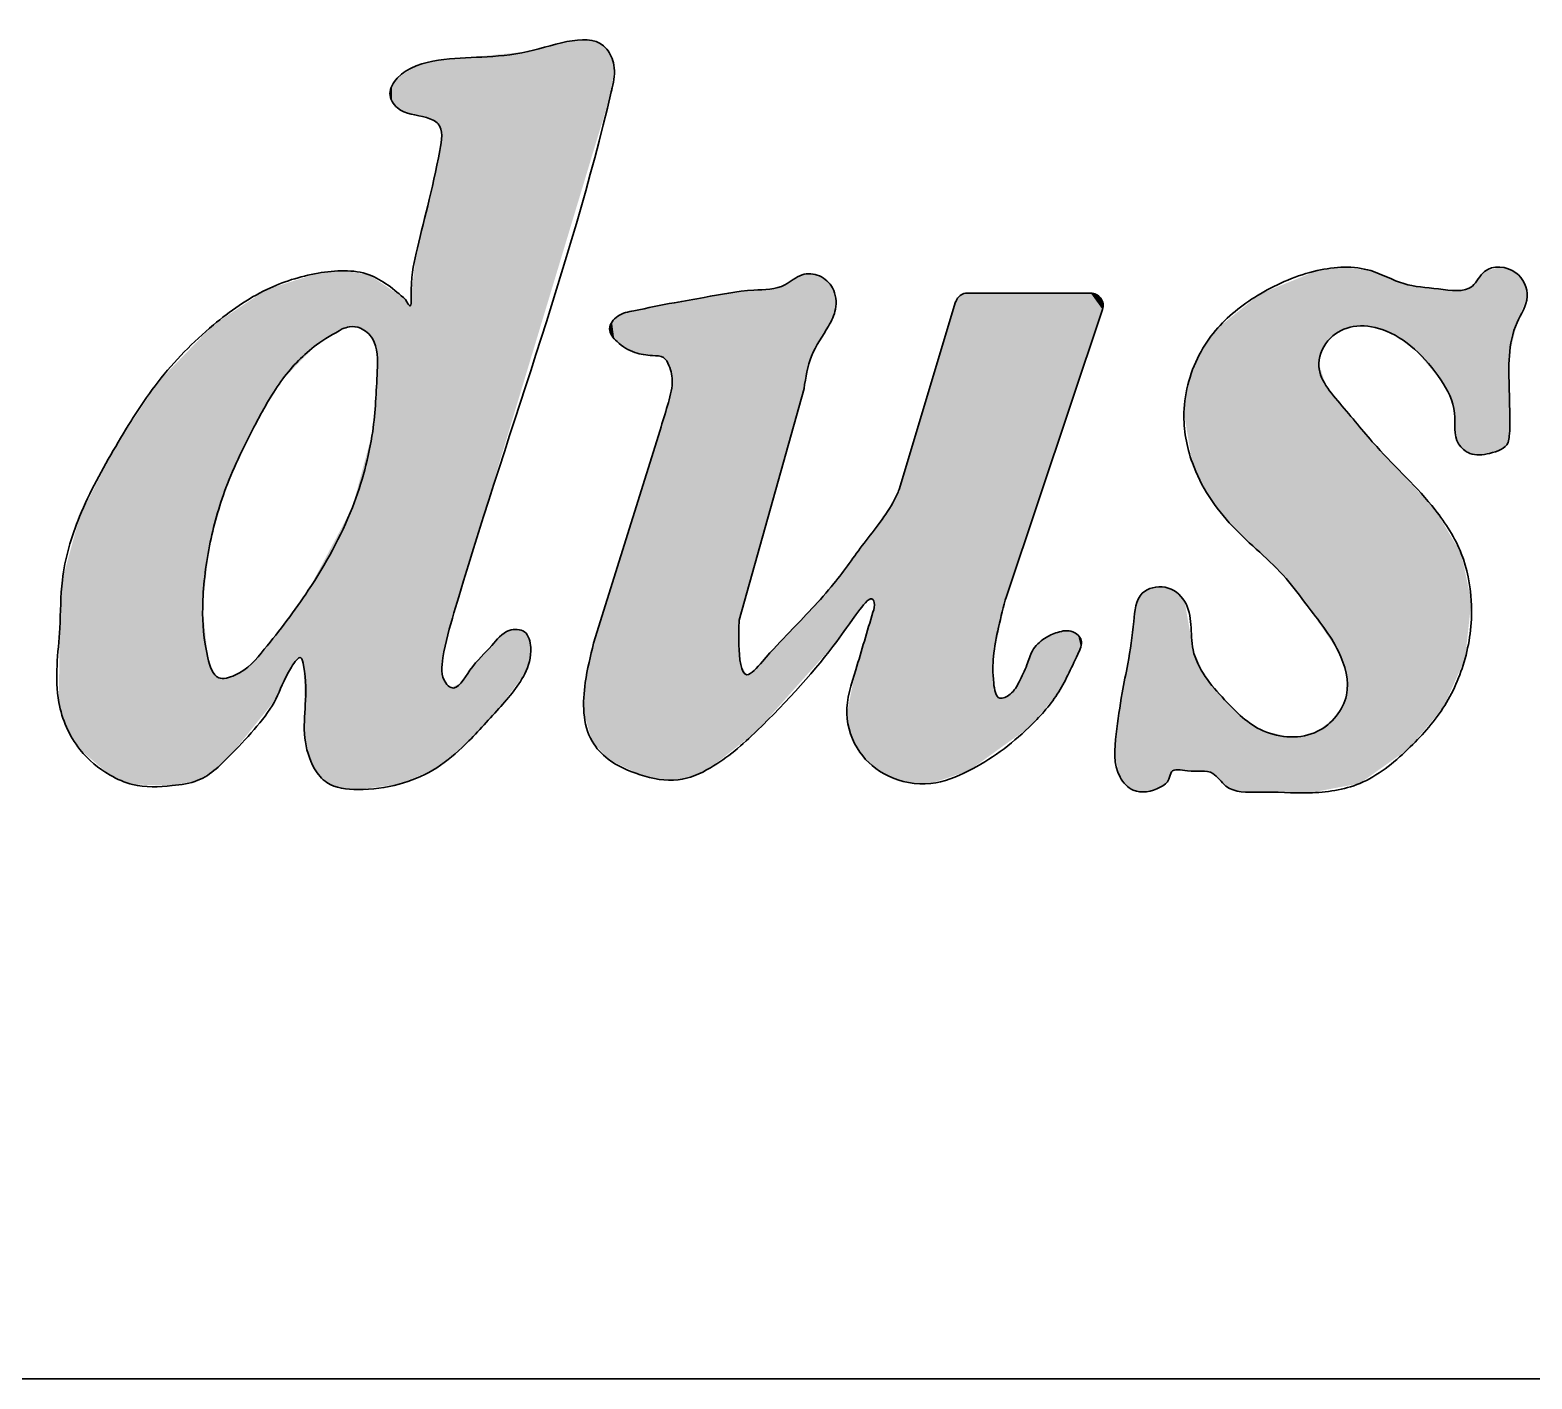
# Model space of a CAD drawing. Extents: x 23 to 417, y 3 to 294.
# Drawn here: x 302.799 to 305.701, y 38.238 to 40.843 of the extents above; entities that cross this region are included whole.
import ezdxf

# ---------------------------------------------------------------- set-up
doc = ezdxf.new("R2010")
doc.units = 0
doc.layers.get('0').update_dxf_attribs({"lineweight": 13})
doc.layers.add('6', color=7, linetype='Continuous', lineweight=13)

# ---------------------------------------------------------------- blocks, each defined once
blk = doc.blocks.new('BLOCK4454')
at = {"color": 6, "lineweight": 5}
for points in [[(305.2857, 40.3779), (305.1759, 40.3332), (305.2661, 39.7313), (305.2258, 39.7831)], [(305.2857, 40.3779), (305.2661, 39.7313), (305.2905, 40.2119), (305.2886, 40.1988)], [(305.3379, 40.3845), (305.2857, 40.3779), (305.3022, 40.237), (305.2905, 40.2119)], [(305.3379, 40.3845), (305.3022, 40.237), (305.3317, 40.2622), (305.3112, 40.2477)], [(305.3379, 40.3845), (305.3317, 40.2622), (305.3553, 40.2698)], [(305.3893, 40.3779), (305.3379, 40.3845), (305.3834, 40.2705), (305.3553, 40.2698)], [(305.3893, 40.3779), (305.3834, 40.2705), (305.4528, 40.3528), (305.411, 40.2643)], [(305.5854, 40.3482), (305.5896, 40.0226), (305.6089, 40.3763)], [(305.5896, 40.0226), (305.6087, 40.023), (305.6089, 40.3763), (305.6188, 40.025)], [(305.6089, 40.3763), (305.6188, 40.025), (305.6384, 40.3846), (305.6404, 40.0322)], [(305.6384, 40.3846), (305.6404, 40.0322), (305.6547, 40.3815), (305.6543, 40.0459)], [(305.6547, 40.3815), (305.6543, 40.0459), (305.6567, 40.0594)], [(305.6567, 40.0594), (305.6568, 40.1471), (305.6547, 40.3815), (305.6569, 40.2137)], [(305.6547, 40.3815), (305.6569, 40.2137), (305.6693, 40.3739), (305.6717, 40.2775)], [(305.6693, 40.3739), (305.6717, 40.2775), (305.6863, 40.353), (305.6913, 40.3277)], [(305.2258, 39.7831), (305.1759, 40.3332), (305.1219, 39.8843), (305.0935, 40.2673)], [(305.411, 40.2643), (305.4442, 40.2484), (305.4528, 40.3528), (305.4735, 40.2263)], [(305.4528, 40.3528), (305.4735, 40.2263), (305.5199, 40.3426), (305.5242, 40.1672)], [(305.5199, 40.3426), (305.5242, 40.1672), (305.5289, 40.3415), (305.5416, 40.1364)], [(305.5289, 40.3415), (305.5416, 40.1364), (305.5641, 40.3398), (305.5511, 40.1026)], [(305.5641, 40.3398), (305.5511, 40.1026), (305.5519, 40.0719)], [(305.5519, 40.0719), (305.5587, 40.0436), (305.5641, 40.3398), (305.5681, 40.0326)], [(305.5641, 40.3398), (305.5681, 40.0326), (305.5791, 40.344), (305.5806, 40.025)], [(305.5791, 40.344), (305.5806, 40.025), (305.5854, 40.3482), (305.5896, 40.0226)], [(305.6863, 40.353), (305.6913, 40.3277), (305.6904, 40.3405)], [(305.1219, 39.8843), (305.0935, 40.2673), (305.0768, 39.9416), (305.0614, 40.2218)], [(305.0768, 39.9416), (305.0614, 40.2218), (305.0444, 40.0067), (305.0377, 40.1647)], [(305.2886, 40.1988), (305.2661, 39.7313), (305.3269, 39.6422)], [(305.3269, 39.6422), (305.3026, 40.1561), (305.2886, 40.1988)], [(305.0444, 40.0067), (305.0377, 40.1647), (305.0282, 40.1037)], [(305.3415, 39.6006), (305.3333, 40.1171), (305.3269, 39.6422), (305.3026, 40.1561)], [(305.658, 40.0697), (305.6568, 40.1471), (305.6567, 40.0594)], [(305.3421, 39.5578), (305.4006, 40.038), (305.3415, 39.6006), (305.3333, 40.1171)], [(305.3421, 39.5578), (305.3677, 39.3876), (305.4006, 40.038), (305.4607, 39.4536)], [(305.4006, 40.038), (305.4607, 39.4536), (305.5135, 39.9159), (305.5286, 39.5327)], [(305.5135, 39.9159), (305.5286, 39.5327), (305.5639, 39.8315), (305.5714, 39.6288)], [(305.5639, 39.8315), (305.5714, 39.6288), (305.5833, 39.7396)], [(304.9477, 39.7547), (304.9399, 39.7437), (304.956, 39.3717), (304.9427, 39.3714)], [(304.9477, 39.7547), (304.956, 39.3717), (304.9679, 39.7657)], [(304.9823, 39.3802), (304.9799, 39.7674), (304.956, 39.3717), (304.9679, 39.7657)], [(304.9823, 39.3802), (304.9923, 39.3866), (304.9799, 39.7674), (304.992, 39.7665)], [(305.0136, 39.7567), (304.992, 39.7665), (304.9991, 39.3957), (304.9923, 39.3866)], [(305.0136, 39.7567), (304.9991, 39.3957), (305.0063, 39.4122), (305.0041, 39.41)], [(305.0063, 39.4122), (305.0093, 39.4134), (305.0136, 39.7567), (305.0168, 39.414)], [(305.0136, 39.7567), (305.0168, 39.414), (305.0294, 39.7396), (305.0348, 39.4117)], [(304.9399, 39.7437), (304.9327, 39.7156), (304.9427, 39.3714), (304.9312, 39.7005)], [(305.0294, 39.7396), (305.0348, 39.4117), (305.046, 39.6457), (305.0621, 39.4113)], [(304.9427, 39.3714), (304.9312, 39.7005), (304.9303, 39.3745), (304.9196, 39.6188)], [(305.046, 39.6457), (305.0621, 39.4113), (305.0692, 39.5942), (305.0842, 39.4067)], [(304.9303, 39.3745), (304.9196, 39.6188), (304.9157, 39.3849), (304.9089, 39.5623)], [(305.0692, 39.5942), (305.0842, 39.4067), (305.1068, 39.5492), (305.1094, 39.3823)], [(304.9157, 39.3849), (304.9089, 39.5623), (304.9048, 39.3998), (304.8974, 39.483)], [(305.3677, 39.3876), (305.3421, 39.5578), (305.3222, 39.5172), (305.3346, 39.5366)], [(305.1068, 39.5492), (305.1094, 39.3823), (305.1415, 39.5151)], [(305.1094, 39.3823), (305.1233, 39.3749), (305.1415, 39.5151), (305.1558, 39.3708)], [(305.1415, 39.5151), (305.1558, 39.3708), (305.1813, 39.4892), (305.1729, 39.371)], [(305.3677, 39.3876), (305.3222, 39.5172), (305.2703, 39.3693), (305.2865, 39.4882)], [(304.9048, 39.3998), (304.8974, 39.483), (304.8948, 39.4401)], [(305.2703, 39.3693), (305.2338, 39.4773), (305.1729, 39.371), (305.1813, 39.4892)], [(305.2703, 39.3693), (305.2865, 39.4882), (305.2338, 39.4773), (305.2609, 39.4796)]]:
    blk.add_solid(points, dxfattribs=at)
blk = doc.blocks.new('BLOCK4455')
at = {"color": 6, "lineweight": 5}
for points in [[(303.5878, 40.7841), (303.5906, 40.6564), (303.7607, 40.801), (303.5939, 40.645)], [(303.618, 39.7172), (303.7607, 40.801), (303.5966, 39.6302), (303.5939, 40.645)], [(303.922, 40.7235), (303.8465, 40.8219), (303.618, 39.7172), (303.7607, 40.801)], [(303.922, 40.7235), (303.9001, 40.8167), (303.8465, 40.8219), (303.8843, 40.8224)], [(303.922, 40.7235), (303.9218, 40.7915), (303.9001, 40.8167), (303.9131, 40.8058)], [(303.5084, 40.7495), (303.5089, 40.6921), (303.5452, 40.7735)], [(303.5089, 40.6921), (303.5211, 40.6846), (303.5452, 40.7735), (303.5497, 40.6771)], [(303.5452, 40.7735), (303.5497, 40.6771), (303.5878, 40.7841), (303.5648, 40.6735)], [(303.5878, 40.7841), (303.5648, 40.6735), (303.5775, 40.6686)], [(303.5775, 40.6686), (303.5874, 40.6612), (303.5878, 40.7841), (303.5906, 40.6564)], [(303.922, 40.7235), (303.9236, 40.7308), (303.9218, 40.7915), (303.9269, 40.7748)], [(303.4983, 40.7357), (303.4985, 40.7048), (303.5084, 40.7495), (303.5089, 40.6921)], [(303.4942, 40.7201), (303.4954, 40.7123), (303.4983, 40.7357), (303.4985, 40.7048)], [(303.5966, 39.6302), (303.5939, 40.645), (303.5945, 39.605), (303.592, 40.6174)], [(303.5769, 39.4133), (303.5907, 40.6102), (303.5351, 40.3264), (303.5447, 40.4114)], [(303.5769, 39.4133), (303.5966, 39.5929), (303.5907, 40.6102), (303.5945, 39.605)], [(303.5945, 39.605), (303.592, 40.6174), (303.5907, 40.6102)], [(303.2561, 40.3415), (303.2355, 40.0833), (303.3553, 40.3729), (303.2873, 40.1687)], [(303.2873, 40.1687), (303.3525, 40.2346), (303.3553, 40.3729), (303.4022, 40.2653)], [(303.3553, 40.3729), (303.4022, 40.2653), (303.406, 40.3777), (303.4157, 40.2694)], [(303.4543, 40.3698), (303.406, 40.3777), (303.4265, 40.2695), (303.4157, 40.2694)], [(303.4543, 40.3698), (303.4265, 40.2695), (303.4503, 40.2584), (303.437, 40.2667)], [(303.4543, 40.3698), (303.4503, 40.2584), (303.5245, 40.3223), (303.4603, 40.2467)], [(303.2561, 40.3415), (303.1532, 40.2732), (303.2355, 40.0833), (303.1774, 39.9583)], [(303.4696, 40.1838), (303.5245, 40.3223), (303.4694, 40.2168), (303.4603, 40.2467)], [(303.4609, 40.0675), (303.5119, 39.3861), (303.4696, 40.1838), (303.5245, 40.3223)], [(303.5769, 39.4133), (303.5245, 40.3223), (303.5119, 39.3861)], [(303.5769, 39.4133), (303.5297, 40.3134), (303.5245, 40.3223), (303.5245, 40.3221)], [(303.5769, 39.4133), (303.5327, 40.3099), (303.5297, 40.3134), (303.5318, 40.3106)], [(303.5769, 39.4133), (303.5334, 40.3098), (303.5327, 40.3099), (303.5331, 40.3098)], [(303.5769, 39.4133), (303.5351, 40.3264), (303.5334, 40.3098), (303.535, 40.3153)], [(303.1532, 40.2732), (303.0464, 40.1631), (303.1324, 39.7276), (303.0737, 39.3833)], [(303.1532, 40.2732), (303.1324, 39.7276), (303.1774, 39.9583), (303.1455, 39.8463)], [(302.9644, 40.0385), (302.997, 39.3855), (303.0464, 40.1631), (303.0737, 39.3833)], [(303.4216, 39.9206), (303.4321, 39.3757), (303.4609, 40.0675), (303.5119, 39.3861)], [(302.8947, 39.9031), (302.8954, 39.453), (302.9644, 40.0385)], [(302.8954, 39.453), (302.9535, 39.4036), (302.9644, 40.0385), (302.997, 39.3855)], [(302.8947, 39.9031), (302.8613, 39.7802), (302.8954, 39.453), (302.8694, 39.4961)], [(303.4216, 39.9206), (303.3365, 39.7606), (303.3592, 39.4012), (303.3486, 39.4161)], [(303.4216, 39.9206), (303.3592, 39.4012), (303.3857, 39.3825), (303.3724, 39.3893)], [(303.3857, 39.3825), (303.4162, 39.3763), (303.4216, 39.9206), (303.4321, 39.3757)], [(302.8563, 39.6875), (302.8545, 39.5441), (302.8613, 39.7802), (302.8694, 39.4961)], [(303.3365, 39.7606), (303.2515, 39.6466), (303.304, 39.6121), (303.2738, 39.5506)], [(303.3365, 39.7606), (303.304, 39.6121), (303.3221, 39.6302), (303.3136, 39.6258)], [(303.3365, 39.7606), (303.3221, 39.6302), (303.3247, 39.6265), (303.323, 39.6294)], [(303.3365, 39.7606), (303.3247, 39.6265), (303.3275, 39.6151), (303.327, 39.6176)], [(303.3365, 39.7606), (303.3275, 39.6151), (303.3361, 39.4451), (303.3299, 39.4752)], [(303.3365, 39.7606), (303.3361, 39.4451), (303.3486, 39.4161)], [(303.1584, 39.4158), (303.1324, 39.7276), (303.1234, 39.3937), (303.0737, 39.3833)], [(303.1499, 39.6065), (303.1425, 39.6304), (303.1584, 39.4158), (303.1324, 39.7276)], [(303.7007, 39.5278), (303.7147, 39.6779), (303.6912, 39.654), (303.6984, 39.6624)], [(303.7545, 39.5992), (303.7147, 39.6779), (303.7007, 39.5278)], [(303.7545, 39.5992), (303.7402, 39.6849), (303.7147, 39.6779), (303.7247, 39.683)], [(303.7545, 39.5992), (303.7542, 39.6801), (303.7402, 39.6849), (303.7477, 39.6834)], [(303.7632, 39.667), (303.7542, 39.6801), (303.7638, 39.6234), (303.7545, 39.5992)], [(303.7632, 39.667), (303.7638, 39.6234), (303.7664, 39.6499)], [(303.2515, 39.6466), (303.2265, 39.6186), (303.2738, 39.5506), (303.1945, 39.5966)], [(303.7007, 39.5278), (303.6912, 39.654), (303.6335, 39.4569), (303.6487, 39.6062)], [(303.1635, 39.5916), (303.1499, 39.6065), (303.1897, 39.4463), (303.1584, 39.4158)], [(303.1635, 39.5916), (303.1897, 39.4463), (303.1704, 39.5903)], [(303.1897, 39.4463), (303.1864, 39.5933), (303.1704, 39.5903)], [(303.2738, 39.5506), (303.1945, 39.5966), (303.1897, 39.4463), (303.1864, 39.5933)], [(303.6335, 39.4569), (303.6021, 39.5818), (303.5769, 39.4133), (303.5966, 39.5929)], [(303.6335, 39.4569), (303.6123, 39.5727), (303.6021, 39.5818), (303.6069, 39.5763)], [(303.6335, 39.4569), (303.6487, 39.6062), (303.6123, 39.5727), (303.6312, 39.5813)]]:
    blk.add_solid(points, dxfattribs=at)
blk = doc.blocks.new('BLOCK4459')
at = {"color": 6, "lineweight": 5}
for points in [[(304.2942, 40.1502), (304.2904, 40.3699), (304.2284, 40.3424), (304.2574, 40.3505)], [(304.2904, 40.3699), (304.2942, 40.1502), (304.3072, 40.3717), (304.3088, 40.2128)], [(304.3072, 40.3717), (304.3088, 40.2128), (304.3239, 40.3676), (304.3415, 40.2709)], [(304.3239, 40.3676), (304.3415, 40.2709), (304.3386, 40.3581)], [(304.1134, 39.4177), (304.1971, 40.3403), (304.0831, 39.4028), (304.1012, 40.3262)], [(304.1134, 39.4177), (304.1682, 39.6547), (304.1971, 40.3403), (304.169, 39.7032)], [(304.2942, 40.1502), (304.2284, 40.3424), (304.169, 39.7032), (304.1971, 40.3403)], [(304.3492, 40.3445), (304.3386, 40.3581), (304.355, 40.3034), (304.3415, 40.2709)], [(304.3492, 40.3445), (304.355, 40.3034), (304.3556, 40.3244)], [(304.612, 39.4117), (304.6046, 40.334), (304.6009, 40.3328), (304.6028, 40.3335)], [(304.612, 39.4117), (304.6084, 40.3346), (304.6046, 40.334), (304.6065, 40.3344)], [(304.612, 39.4117), (304.6851, 39.7489), (304.6084, 40.3346), (304.6104, 40.3347)], [(304.6104, 40.3347), (304.6851, 39.7489), (304.8479, 40.3347)], [(304.8709, 40.3028), (304.8479, 40.3347), (304.6851, 39.7489)], [(304.8709, 40.3028), (304.8536, 40.334), (304.8479, 40.3347), (304.8508, 40.3346)], [(304.8709, 40.3028), (304.8589, 40.3321), (304.8536, 40.334), (304.8563, 40.3332)], [(304.0437, 40.316), (303.9656, 40.3004), (304.0017, 40.2139), (303.9675, 40.2198)], [(304.0437, 40.316), (304.0017, 40.2139), (304.0227, 40.21), (304.0129, 40.2132)], [(304.0437, 40.316), (304.0227, 40.21), (304.0313, 40.1993), (304.0261, 40.2071)], [(304.0437, 40.316), (304.0313, 40.1993), (304.0381, 40.1784), (304.0333, 40.1948)], [(304.0437, 40.316), (304.0381, 40.1784), (304.0509, 39.3943), (304.0395, 40.162)], [(304.0437, 40.316), (304.0509, 39.3943), (304.1012, 40.3262)], [(304.1012, 40.3262), (304.0509, 39.3943), (304.0831, 39.4028)], [(304.4962, 39.3891), (304.539, 39.3875), (304.4782, 39.9554), (304.5872, 40.3175)], [(304.612, 39.4117), (304.5878, 40.3193), (304.539, 39.3875), (304.5872, 40.3175)], [(304.612, 39.4117), (304.5895, 40.3228), (304.5878, 40.3193), (304.5886, 40.3211)], [(304.612, 39.4117), (304.5917, 40.3259), (304.5895, 40.3228), (304.5905, 40.3244)], [(304.612, 39.4117), (304.5944, 40.3287), (304.5917, 40.3259), (304.593, 40.3274)], [(304.612, 39.4117), (304.5975, 40.331), (304.5944, 40.3287), (304.5959, 40.3299)], [(304.612, 39.4117), (304.6009, 40.3328), (304.5975, 40.331), (304.5992, 40.332)], [(304.8709, 40.3028), (304.8637, 40.3289), (304.8589, 40.3321), (304.8614, 40.3306)], [(304.8709, 40.3028), (304.8676, 40.3246), (304.8637, 40.3289), (304.8658, 40.3269)], [(304.8709, 40.3028), (304.8704, 40.3196), (304.8676, 40.3246), (304.8691, 40.3222)], [(304.8704, 40.3196), (304.8709, 40.3028), (304.8713, 40.3169), (304.8716, 40.3055)], [(304.8713, 40.3169), (304.8716, 40.3055), (304.8719, 40.3141), (304.8721, 40.3084)], [(304.8719, 40.3141), (304.8721, 40.3084), (304.8721, 40.3112)], [(303.9185, 40.2659), (303.9196, 40.2591), (303.9233, 40.2791), (303.9275, 40.2465)], [(303.9233, 40.2791), (303.9275, 40.2465), (303.9343, 40.2898), (303.933, 40.2409)], [(303.9495, 40.2282), (303.9495, 40.2969), (303.933, 40.2409), (303.9343, 40.2898)], [(303.9495, 40.2282), (303.9675, 40.2198), (303.9495, 40.2969), (303.9656, 40.3004)], [(304.0162, 40.0701), (304.0509, 39.3943), (304.0305, 40.1176), (304.0395, 40.162)], [(303.9778, 39.4045), (304.0162, 40.0701), (303.9158, 39.4344), (303.8877, 39.6583)], [(303.9778, 39.4045), (304.0143, 39.3955), (304.0162, 40.0701), (304.0509, 39.3943)], [(304.4685, 39.9349), (304.4102, 39.8517), (304.4276, 39.7422), (304.4164, 39.74)], [(304.4685, 39.9349), (304.4276, 39.7422), (304.4302, 39.7323), (304.4297, 39.7371)], [(304.4685, 39.9349), (304.4302, 39.7323), (304.4553, 39.4028)], [(304.4962, 39.3891), (304.4782, 39.9554), (304.4553, 39.4028), (304.4685, 39.9349)], [(304.4102, 39.8517), (304.352, 39.7735), (304.4023, 39.7233), (304.3574, 39.6618)], [(304.4102, 39.8517), (304.4023, 39.7233), (304.4164, 39.74)], [(304.3574, 39.6618), (304.352, 39.7735), (304.2139, 39.623), (304.2667, 39.6805)], [(304.4274, 39.7184), (304.4553, 39.4028), (304.4288, 39.723), (304.4302, 39.7323)], [(304.612, 39.4117), (304.6606, 39.5815), (304.6851, 39.7489), (304.6603, 39.6327)], [(304.3941, 39.607), (304.4022, 39.4477), (304.4274, 39.7184)], [(304.4022, 39.4477), (304.426, 39.422), (304.4274, 39.7184), (304.4553, 39.4028)], [(304.7835, 39.5601), (304.7591, 39.6677), (304.7459, 39.6571)], [(304.8232, 39.637), (304.784, 39.6793), (304.7835, 39.5601), (304.7591, 39.6677)], [(304.8063, 39.6822), (304.7914, 39.6813), (304.8232, 39.637), (304.784, 39.6793)], [(304.8232, 39.637), (304.8135, 39.6804), (304.8063, 39.6822)], [(304.829, 39.6509), (304.8236, 39.6739), (304.8232, 39.637), (304.8135, 39.6804)], [(304.8297, 39.6643), (304.8273, 39.6693), (304.829, 39.6509), (304.8236, 39.6739)], [(303.9158, 39.4344), (303.8877, 39.6583), (303.8849, 39.469), (303.8717, 39.5824)], [(304.1134, 39.4177), (304.2038, 39.4898), (304.1682, 39.6547), (304.1718, 39.6172)], [(304.3574, 39.6618), (304.2139, 39.623), (304.2038, 39.4898), (304.2099, 39.6185)], [(304.7356, 39.6438), (304.7249, 39.6164), (304.7835, 39.5601), (304.7287, 39.4958)], [(304.7356, 39.6438), (304.7835, 39.5601), (304.7459, 39.6571)], [(304.2038, 39.4898), (304.1869, 39.5981), (304.1718, 39.6172), (304.1837, 39.5976)], [(304.2038, 39.4898), (304.2099, 39.6185), (304.1869, 39.5981), (304.194, 39.6023)], [(304.7287, 39.4958), (304.7249, 39.6164), (304.7026, 39.5712), (304.7098, 39.5839)], [(303.8849, 39.469), (303.8717, 39.5824), (303.8691, 39.5234)], [(304.3941, 39.607), (304.377, 39.5224), (304.4022, 39.4477), (304.3841, 39.4834)], [(304.612, 39.4117), (304.6673, 39.556), (304.6606, 39.5815), (304.6639, 39.563)], [(304.612, 39.4117), (304.7287, 39.4958), (304.6673, 39.556), (304.6696, 39.5537)], [(304.7287, 39.4958), (304.6821, 39.5537), (304.6696, 39.5537), (304.6723, 39.5523)], [(304.7287, 39.4958), (304.7026, 39.5712), (304.6821, 39.5537), (304.6923, 39.5599)]]:
    blk.add_solid(points, dxfattribs=at)
blk = doc.blocks.new('BLOCK4487')
at = {"color": 6, "lineweight": 5}
for points in [[(305.2857, 40.3779), (305.1759, 40.3332), (305.2661, 39.7313), (305.2258, 39.7831)], [(305.2857, 40.3779), (305.2661, 39.7313), (305.2905, 40.2119), (305.2886, 40.1988)], [(305.3379, 40.3845), (305.2857, 40.3779), (305.3022, 40.237), (305.2905, 40.2119)], [(305.3379, 40.3845), (305.3022, 40.237), (305.3317, 40.2622), (305.3112, 40.2477)], [(305.3379, 40.3845), (305.3317, 40.2622), (305.3553, 40.2698)], [(305.3893, 40.3779), (305.3379, 40.3845), (305.3834, 40.2705), (305.3553, 40.2698)], [(305.3893, 40.3779), (305.3834, 40.2705), (305.4528, 40.3528), (305.411, 40.2643)], [(305.5854, 40.3482), (305.5896, 40.0226), (305.6089, 40.3763)], [(305.5896, 40.0226), (305.6087, 40.023), (305.6089, 40.3763), (305.6188, 40.025)], [(305.6089, 40.3763), (305.6188, 40.025), (305.6384, 40.3846), (305.6404, 40.0322)], [(305.6384, 40.3846), (305.6404, 40.0322), (305.6547, 40.3815), (305.6543, 40.0459)], [(305.6547, 40.3815), (305.6543, 40.0459), (305.6567, 40.0594)], [(305.6567, 40.0594), (305.6568, 40.1471), (305.6547, 40.3815), (305.6569, 40.2137)], [(305.6547, 40.3815), (305.6569, 40.2137), (305.6693, 40.3739), (305.6717, 40.2775)], [(305.6693, 40.3739), (305.6717, 40.2775), (305.6863, 40.353), (305.6913, 40.3277)], [(305.2258, 39.7831), (305.1759, 40.3332), (305.1219, 39.8843), (305.0935, 40.2673)], [(305.411, 40.2643), (305.4442, 40.2484), (305.4528, 40.3528), (305.4735, 40.2263)], [(305.4528, 40.3528), (305.4735, 40.2263), (305.5199, 40.3426), (305.5242, 40.1672)], [(305.5199, 40.3426), (305.5242, 40.1672), (305.5289, 40.3415), (305.5416, 40.1364)], [(305.5289, 40.3415), (305.5416, 40.1364), (305.5641, 40.3398), (305.5511, 40.1026)], [(305.5641, 40.3398), (305.5511, 40.1026), (305.5519, 40.0719)], [(305.5519, 40.0719), (305.5587, 40.0436), (305.5641, 40.3398), (305.5681, 40.0326)], [(305.5641, 40.3398), (305.5681, 40.0326), (305.5791, 40.344), (305.5806, 40.025)], [(305.5791, 40.344), (305.5806, 40.025), (305.5854, 40.3482), (305.5896, 40.0226)], [(305.6863, 40.353), (305.6913, 40.3277), (305.6904, 40.3405)], [(305.1219, 39.8843), (305.0935, 40.2673), (305.0768, 39.9416), (305.0614, 40.2218)], [(305.0768, 39.9416), (305.0614, 40.2218), (305.0444, 40.0067), (305.0377, 40.1647)], [(305.2886, 40.1988), (305.2661, 39.7313), (305.3269, 39.6422)], [(305.3269, 39.6422), (305.3026, 40.1561), (305.2886, 40.1988)], [(305.0444, 40.0067), (305.0377, 40.1647), (305.0282, 40.1037)], [(305.3415, 39.6006), (305.3333, 40.1171), (305.3269, 39.6422), (305.3026, 40.1561)], [(305.658, 40.0697), (305.6568, 40.1471), (305.6567, 40.0594)], [(305.3421, 39.5578), (305.4006, 40.038), (305.3415, 39.6006), (305.3333, 40.1171)], [(305.3421, 39.5578), (305.3677, 39.3876), (305.4006, 40.038), (305.4607, 39.4536)], [(305.4006, 40.038), (305.4607, 39.4536), (305.5135, 39.9159), (305.5286, 39.5327)], [(305.5135, 39.9159), (305.5286, 39.5327), (305.5639, 39.8315), (305.5714, 39.6288)], [(305.5639, 39.8315), (305.5714, 39.6288), (305.5833, 39.7396)], [(304.9477, 39.7547), (304.9399, 39.7437), (304.956, 39.3717), (304.9427, 39.3714)], [(304.9477, 39.7547), (304.956, 39.3717), (304.9679, 39.7657)], [(304.9823, 39.3802), (304.9799, 39.7674), (304.956, 39.3717), (304.9679, 39.7657)], [(304.9823, 39.3802), (304.9923, 39.3866), (304.9799, 39.7674), (304.992, 39.7665)], [(305.0136, 39.7567), (304.992, 39.7665), (304.9991, 39.3957), (304.9923, 39.3866)], [(305.0136, 39.7567), (304.9991, 39.3957), (305.0063, 39.4122), (305.0041, 39.41)], [(305.0063, 39.4122), (305.0093, 39.4134), (305.0136, 39.7567), (305.0168, 39.414)], [(305.0136, 39.7567), (305.0168, 39.414), (305.0294, 39.7396), (305.0348, 39.4117)], [(304.9399, 39.7437), (304.9327, 39.7156), (304.9427, 39.3714), (304.9312, 39.7005)], [(305.0294, 39.7396), (305.0348, 39.4117), (305.046, 39.6457), (305.0621, 39.4113)], [(304.9427, 39.3714), (304.9312, 39.7005), (304.9303, 39.3745), (304.9196, 39.6188)], [(305.046, 39.6457), (305.0621, 39.4113), (305.0692, 39.5942), (305.0842, 39.4067)], [(304.9303, 39.3745), (304.9196, 39.6188), (304.9157, 39.3849), (304.9089, 39.5623)], [(305.0692, 39.5942), (305.0842, 39.4067), (305.1068, 39.5492), (305.1094, 39.3823)], [(304.9157, 39.3849), (304.9089, 39.5623), (304.9048, 39.3998), (304.8974, 39.483)], [(305.3677, 39.3876), (305.3421, 39.5578), (305.3222, 39.5172), (305.3346, 39.5366)], [(305.1068, 39.5492), (305.1094, 39.3823), (305.1415, 39.5151)], [(305.1094, 39.3823), (305.1233, 39.3749), (305.1415, 39.5151), (305.1558, 39.3708)], [(305.1415, 39.5151), (305.1558, 39.3708), (305.1813, 39.4892), (305.1729, 39.371)], [(305.3677, 39.3876), (305.3222, 39.5172), (305.2703, 39.3693), (305.2865, 39.4882)], [(304.9048, 39.3998), (304.8974, 39.483), (304.8948, 39.4401)], [(305.2703, 39.3693), (305.2338, 39.4773), (305.1729, 39.371), (305.1813, 39.4892)], [(305.2703, 39.3693), (305.2865, 39.4882), (305.2338, 39.4773), (305.2609, 39.4796)]]:
    blk.add_solid(points, dxfattribs=at)
blk = doc.blocks.new('BLOCK4488')
at = {"color": 6, "lineweight": 5}
for points in [[(303.5878, 40.7841), (303.5906, 40.6564), (303.7607, 40.801), (303.5939, 40.645)], [(303.618, 39.7172), (303.7607, 40.801), (303.5966, 39.6302), (303.5939, 40.645)], [(303.922, 40.7235), (303.8465, 40.8219), (303.618, 39.7172), (303.7607, 40.801)], [(303.922, 40.7235), (303.9001, 40.8167), (303.8465, 40.8219), (303.8843, 40.8224)], [(303.922, 40.7235), (303.9218, 40.7915), (303.9001, 40.8167), (303.9131, 40.8058)], [(303.5084, 40.7495), (303.5089, 40.6921), (303.5452, 40.7735)], [(303.5089, 40.6921), (303.5211, 40.6846), (303.5452, 40.7735), (303.5497, 40.6771)], [(303.5452, 40.7735), (303.5497, 40.6771), (303.5878, 40.7841), (303.5648, 40.6735)], [(303.5878, 40.7841), (303.5648, 40.6735), (303.5775, 40.6686)], [(303.5775, 40.6686), (303.5874, 40.6612), (303.5878, 40.7841), (303.5906, 40.6564)], [(303.922, 40.7235), (303.9236, 40.7308), (303.9218, 40.7915), (303.9269, 40.7748)], [(303.4983, 40.7357), (303.4985, 40.7048), (303.5084, 40.7495), (303.5089, 40.6921)], [(303.4942, 40.7201), (303.4954, 40.7123), (303.4983, 40.7357), (303.4985, 40.7048)], [(303.5966, 39.6302), (303.5939, 40.645), (303.5945, 39.605), (303.592, 40.6174)], [(303.5769, 39.4133), (303.5907, 40.6102), (303.5351, 40.3264), (303.5447, 40.4114)], [(303.5769, 39.4133), (303.5966, 39.5929), (303.5907, 40.6102), (303.5945, 39.605)], [(303.5945, 39.605), (303.592, 40.6174), (303.5907, 40.6102)], [(303.2561, 40.3415), (303.2355, 40.0833), (303.3553, 40.3729), (303.2873, 40.1687)], [(303.2873, 40.1687), (303.3525, 40.2346), (303.3553, 40.3729), (303.4022, 40.2653)], [(303.3553, 40.3729), (303.4022, 40.2653), (303.406, 40.3777), (303.4157, 40.2694)], [(303.4543, 40.3698), (303.406, 40.3777), (303.4265, 40.2695), (303.4157, 40.2694)], [(303.4543, 40.3698), (303.4265, 40.2695), (303.4503, 40.2584), (303.437, 40.2667)], [(303.4543, 40.3698), (303.4503, 40.2584), (303.5245, 40.3223), (303.4603, 40.2467)], [(303.2561, 40.3415), (303.1532, 40.2732), (303.2355, 40.0833), (303.1774, 39.9583)], [(303.4696, 40.1838), (303.5245, 40.3223), (303.4694, 40.2168), (303.4603, 40.2467)], [(303.4609, 40.0675), (303.5119, 39.3861), (303.4696, 40.1838), (303.5245, 40.3223)], [(303.5769, 39.4133), (303.5245, 40.3223), (303.5119, 39.3861)], [(303.5769, 39.4133), (303.5297, 40.3134), (303.5245, 40.3223), (303.5245, 40.3221)], [(303.5769, 39.4133), (303.5327, 40.3099), (303.5297, 40.3134), (303.5318, 40.3106)], [(303.5769, 39.4133), (303.5334, 40.3098), (303.5327, 40.3099), (303.5331, 40.3098)], [(303.5769, 39.4133), (303.5351, 40.3264), (303.5334, 40.3098), (303.535, 40.3153)], [(303.1532, 40.2732), (303.0464, 40.1631), (303.1324, 39.7276), (303.0737, 39.3833)], [(303.1532, 40.2732), (303.1324, 39.7276), (303.1774, 39.9583), (303.1455, 39.8463)], [(302.9644, 40.0385), (302.997, 39.3855), (303.0464, 40.1631), (303.0737, 39.3833)], [(303.4216, 39.9206), (303.4321, 39.3757), (303.4609, 40.0675), (303.5119, 39.3861)], [(302.8947, 39.9031), (302.8954, 39.453), (302.9644, 40.0385)], [(302.8954, 39.453), (302.9535, 39.4036), (302.9644, 40.0385), (302.997, 39.3855)], [(302.8947, 39.9031), (302.8613, 39.7802), (302.8954, 39.453), (302.8694, 39.4961)], [(303.4216, 39.9206), (303.3365, 39.7606), (303.3592, 39.4012), (303.3486, 39.4161)], [(303.4216, 39.9206), (303.3592, 39.4012), (303.3857, 39.3825), (303.3724, 39.3893)], [(303.3857, 39.3825), (303.4162, 39.3763), (303.4216, 39.9206), (303.4321, 39.3757)], [(302.8563, 39.6875), (302.8545, 39.5441), (302.8613, 39.7802), (302.8694, 39.4961)], [(303.3365, 39.7606), (303.2515, 39.6466), (303.304, 39.6121), (303.2738, 39.5506)], [(303.3365, 39.7606), (303.304, 39.6121), (303.3221, 39.6302), (303.3136, 39.6258)], [(303.3365, 39.7606), (303.3221, 39.6302), (303.3247, 39.6265), (303.323, 39.6294)], [(303.3365, 39.7606), (303.3247, 39.6265), (303.3275, 39.6151), (303.327, 39.6176)], [(303.3365, 39.7606), (303.3275, 39.6151), (303.3361, 39.4451), (303.3299, 39.4752)], [(303.3365, 39.7606), (303.3361, 39.4451), (303.3486, 39.4161)], [(303.1584, 39.4158), (303.1324, 39.7276), (303.1234, 39.3937), (303.0737, 39.3833)], [(303.1499, 39.6065), (303.1425, 39.6304), (303.1584, 39.4158), (303.1324, 39.7276)], [(303.7007, 39.5278), (303.7147, 39.6779), (303.6912, 39.654), (303.6984, 39.6624)], [(303.7545, 39.5992), (303.7147, 39.6779), (303.7007, 39.5278)], [(303.7545, 39.5992), (303.7402, 39.6849), (303.7147, 39.6779), (303.7247, 39.683)], [(303.7545, 39.5992), (303.7542, 39.6801), (303.7402, 39.6849), (303.7477, 39.6834)], [(303.7632, 39.667), (303.7542, 39.6801), (303.7638, 39.6234), (303.7545, 39.5992)], [(303.7632, 39.667), (303.7638, 39.6234), (303.7664, 39.6499)], [(303.2515, 39.6466), (303.2265, 39.6186), (303.2738, 39.5506), (303.1945, 39.5966)], [(303.7007, 39.5278), (303.6912, 39.654), (303.6335, 39.4569), (303.6487, 39.6062)], [(303.1635, 39.5916), (303.1499, 39.6065), (303.1897, 39.4463), (303.1584, 39.4158)], [(303.1635, 39.5916), (303.1897, 39.4463), (303.1704, 39.5903)], [(303.1897, 39.4463), (303.1864, 39.5933), (303.1704, 39.5903)], [(303.2738, 39.5506), (303.1945, 39.5966), (303.1897, 39.4463), (303.1864, 39.5933)], [(303.6335, 39.4569), (303.6021, 39.5818), (303.5769, 39.4133), (303.5966, 39.5929)], [(303.6335, 39.4569), (303.6123, 39.5727), (303.6021, 39.5818), (303.6069, 39.5763)], [(303.6335, 39.4569), (303.6487, 39.6062), (303.6123, 39.5727), (303.6312, 39.5813)]]:
    blk.add_solid(points, dxfattribs=at)
blk = doc.blocks.new('BLOCK4492')
at = {"color": 6, "lineweight": 5}
for points in [[(304.2574, 40.3505), (304.2904, 40.3699), (304.2942, 40.1502), (304.3072, 40.3717)], [(304.2942, 40.1502), (304.3072, 40.3717), (304.3088, 40.2128), (304.3239, 40.3676)], [(304.3088, 40.2128), (304.3239, 40.3676), (304.3415, 40.2709)], [(304.3239, 40.3676), (304.3386, 40.3581), (304.3415, 40.2709), (304.3492, 40.3445)], [(304.1134, 39.4177), (304.0831, 39.4028), (304.1971, 40.3403), (304.1012, 40.3262)], [(304.1134, 39.4177), (304.1971, 40.3403), (304.169, 39.7032)], [(304.2942, 40.1502), (304.169, 39.7032), (304.2284, 40.3424), (304.1971, 40.3403)], [(304.2942, 40.1502), (304.2284, 40.3424), (304.2574, 40.3505)], [(304.3415, 40.2709), (304.3492, 40.3445), (304.355, 40.3034), (304.3556, 40.3244)], [(304.612, 39.4117), (304.6009, 40.3328), (304.6046, 40.334), (304.6028, 40.3335)], [(304.612, 39.4117), (304.6046, 40.334), (304.6084, 40.3346), (304.6065, 40.3344)], [(304.612, 39.4117), (304.6084, 40.3346), (304.6851, 39.7489), (304.6104, 40.3347)], [(304.6851, 39.7489), (304.6104, 40.3347), (304.8479, 40.3347)], [(304.8709, 40.3028), (304.6851, 39.7489), (304.8508, 40.3346), (304.8479, 40.3347)], [(304.8709, 40.3028), (304.8508, 40.3346), (304.8563, 40.3332), (304.8536, 40.334)], [(304.8709, 40.3028), (304.8563, 40.3332), (304.8614, 40.3306), (304.8589, 40.3321)], [(304.0437, 40.316), (303.9675, 40.2198), (303.9656, 40.3004)], [(304.0437, 40.316), (304.0129, 40.2132), (303.9675, 40.2198), (304.0017, 40.2139)], [(304.0437, 40.316), (304.0261, 40.2071), (304.0129, 40.2132), (304.0227, 40.21)], [(304.0437, 40.316), (304.0333, 40.1948), (304.0261, 40.2071), (304.0313, 40.1993)], [(304.0509, 39.3943), (304.0305, 40.1176), (304.0437, 40.316), (304.0395, 40.162)], [(304.0437, 40.316), (304.0395, 40.162), (304.0333, 40.1948), (304.0381, 40.1784)], [(304.0509, 39.3943), (304.0437, 40.316), (304.0831, 39.4028), (304.1012, 40.3262)], [(304.4962, 39.3891), (304.4685, 39.9349), (304.5872, 40.3175), (304.4782, 39.9554)], [(304.4962, 39.3891), (304.5872, 40.3175), (304.539, 39.3875)], [(304.612, 39.4117), (304.539, 39.3875), (304.5878, 40.3193), (304.5872, 40.3175)], [(304.612, 39.4117), (304.5878, 40.3193), (304.5895, 40.3228), (304.5886, 40.3211)], [(304.612, 39.4117), (304.5895, 40.3228), (304.5917, 40.3259), (304.5905, 40.3244)], [(304.612, 39.4117), (304.5917, 40.3259), (304.5944, 40.3287), (304.593, 40.3274)], [(304.612, 39.4117), (304.5944, 40.3287), (304.5975, 40.331), (304.5959, 40.3299)], [(304.612, 39.4117), (304.5975, 40.331), (304.6009, 40.3328), (304.5992, 40.332)], [(304.8709, 40.3028), (304.8614, 40.3306), (304.8658, 40.3269), (304.8637, 40.3289)], [(304.8709, 40.3028), (304.8658, 40.3269), (304.8691, 40.3222), (304.8676, 40.3246)], [(304.8691, 40.3222), (304.8704, 40.3196), (304.8709, 40.3028), (304.8713, 40.3169)], [(304.8709, 40.3028), (304.8713, 40.3169), (304.8716, 40.3055), (304.8719, 40.3141)], [(304.8716, 40.3055), (304.8719, 40.3141), (304.8721, 40.3084), (304.8721, 40.3112)], [(303.9233, 40.2791), (303.9196, 40.2591), (303.9185, 40.2659)], [(303.9275, 40.2465), (303.9196, 40.2591), (303.9343, 40.2898), (303.9233, 40.2791)], [(303.9275, 40.2465), (303.9343, 40.2898), (303.933, 40.2409)], [(303.9495, 40.2282), (303.933, 40.2409), (303.9495, 40.2969), (303.9343, 40.2898)], [(303.9495, 40.2282), (303.9495, 40.2969), (303.9675, 40.2198), (303.9656, 40.3004)], [(304.0509, 39.3943), (304.0143, 39.3955), (304.0305, 40.1176), (304.0162, 40.0701)], [(303.8849, 39.469), (303.8877, 39.6583), (303.9158, 39.4344), (304.0162, 40.0701)], [(303.9158, 39.4344), (304.0162, 40.0701), (303.9778, 39.4045), (304.0143, 39.3955)], [(304.4685, 39.9349), (304.4276, 39.7422), (304.4102, 39.8517), (304.4164, 39.74)], [(304.4685, 39.9349), (304.4302, 39.7323), (304.4276, 39.7422), (304.4297, 39.7371)], [(304.4553, 39.4028), (304.4288, 39.723), (304.4685, 39.9349), (304.4302, 39.7323)], [(304.4553, 39.4028), (304.4685, 39.9349), (304.4962, 39.3891)], [(304.2667, 39.6805), (304.352, 39.7735), (304.3574, 39.6618), (304.4102, 39.8517)], [(304.3574, 39.6618), (304.4102, 39.8517), (304.4023, 39.7233), (304.4164, 39.74)], [(304.612, 39.4117), (304.6851, 39.7489), (304.6606, 39.5815), (304.6603, 39.6327)], [(304.169, 39.7032), (304.1682, 39.6547), (304.1134, 39.4177), (304.1718, 39.6172)], [(304.4022, 39.4477), (304.3841, 39.4834), (304.4274, 39.7184), (304.3941, 39.607)], [(304.4022, 39.4477), (304.4274, 39.7184), (304.426, 39.422)], [(304.4553, 39.4028), (304.426, 39.422), (304.4288, 39.723), (304.4274, 39.7184)], [(304.3574, 39.6618), (304.2139, 39.623), (304.2667, 39.6805)], [(304.7459, 39.6571), (304.7591, 39.6677), (304.7835, 39.5601), (304.784, 39.6793)], [(304.7835, 39.5601), (304.784, 39.6793), (304.8232, 39.637), (304.7914, 39.6813)], [(304.8232, 39.637), (304.7914, 39.6813), (304.8063, 39.6822)], [(304.8063, 39.6822), (304.8135, 39.6804), (304.8232, 39.637), (304.8236, 39.6739)], [(304.8232, 39.637), (304.8236, 39.6739), (304.829, 39.6509), (304.8273, 39.6693)], [(304.829, 39.6509), (304.8273, 39.6693), (304.8297, 39.6643)], [(303.8691, 39.5234), (303.8717, 39.5824), (303.8849, 39.469), (303.8877, 39.6583)], [(304.2038, 39.4898), (304.2099, 39.6185), (304.3574, 39.6618), (304.2139, 39.623)], [(304.7098, 39.5839), (304.7249, 39.6164), (304.7287, 39.4958), (304.7356, 39.6438)], [(304.7287, 39.4958), (304.7356, 39.6438), (304.7835, 39.5601), (304.7459, 39.6571)], [(304.1134, 39.4177), (304.1718, 39.6172), (304.2038, 39.4898), (304.1837, 39.5976)], [(304.1869, 39.5981), (304.194, 39.6023), (304.2038, 39.4898), (304.2099, 39.6185)], [(304.2038, 39.4898), (304.1837, 39.5976), (304.1869, 39.5981)], [(304.3941, 39.607), (304.3841, 39.4834), (304.377, 39.5224)], [(304.612, 39.4117), (304.6606, 39.5815), (304.6673, 39.556), (304.6639, 39.563)], [(304.7287, 39.4958), (304.7026, 39.5712), (304.7098, 39.5839)], [(304.612, 39.4117), (304.6673, 39.556), (304.7287, 39.4958), (304.6696, 39.5537)], [(304.7287, 39.4958), (304.6696, 39.5537), (304.6821, 39.5537), (304.6723, 39.5523)], [(304.7287, 39.4958), (304.6821, 39.5537), (304.7026, 39.5712), (304.6923, 39.5599)]]:
    blk.add_solid(points, dxfattribs=at)

msp = doc.modelspace()

# ---------------------------------------------------------------- linework, layer by layer
at = {"color": 7, "lineweight": 35}
msp.add_line((250.7625, 38.2375), (337.7625, 38.2375), dxfattribs=at)
at = {"layer": '6', "color": 6, "lineweight": 35, "ltscale": 0.005938}
msp.add_line((304.6104, 40.3347), (304.8479, 40.3347), dxfattribs=at)
msp.add_line((304.6104, 40.3347), (304.8479, 40.3347), dxfattribs=at)
at = {"layer": '6', "color": 6, "lineweight": 35, "ltscale": 0.009453}
msp.add_line((304.5871, 40.3175), (304.4782, 39.9554), dxfattribs=at)
msp.add_line((304.5871, 40.3175), (304.4782, 39.9554), dxfattribs=at)
at = {"layer": '6', "color": 6, "lineweight": 35, "ltscale": 0.014604}
msp.add_line((304.8709, 40.3028), (304.6851, 39.7489), dxfattribs=at)
msp.add_line((304.8709, 40.3028), (304.6851, 39.7489), dxfattribs=at)
at = {"layer": '6', "color": 6, "lineweight": 35, "ltscale": 0.011605}
msp.add_line((304.2942, 40.1502), (304.169, 39.7032), dxfattribs=at)
msp.add_line((304.2942, 40.1502), (304.169, 39.7032), dxfattribs=at)
at = {"layer": '6', "color": 6, "lineweight": 35, "ltscale": 0.010785}
msp.add_line((304.0162, 40.0701), (303.8877, 39.6583), dxfattribs=at)
msp.add_line((304.0162, 40.0701), (303.8877, 39.6583), dxfattribs=at)
at = {"layer": '6', "color": 6, "lineweight": 35}
for centre, start, end in [((304.6104, 40.3105), 90, 163.2607), ((304.6104, 40.3105), 90, 163.2607), ((304.8479, 40.3105), 341.4572, 450), ((304.8479, 40.3105), 341.4572, 450)]:
    msp.add_arc(centre, 0.0242, start, end, dxfattribs=at)
for points, knots in [([(303.5245, 40.3223), (303.5023, 40.3413), (303.4543, 40.3826), (303.3516, 40.3767), (303.248, 40.344), (303.1426, 40.2698), (303.0428, 40.1676), (302.9628, 40.0381), (302.8932, 39.9132), (302.8573, 39.7921), (302.8585, 39.6708), (302.8405, 39.5575), (302.8852, 39.4547), (302.9436, 39.4061), (303.0057, 39.3787), (303.0649, 39.3814), (303.1368, 39.3915), (303.201, 39.4578), (303.2733, 39.5339), (303.2896, 39.5927), (303.3224, 39.6396), (303.3393, 39.5617), (303.3191, 39.5031), (303.3412, 39.4222), (303.3761, 39.3794), (303.4399, 39.3729), (303.5092, 39.382), (303.5791, 39.4105), (303.6416, 39.4614), (303.6984, 39.5255), (303.7533, 39.5859), (303.7707, 39.6418), (303.7598, 39.6852), (303.7164, 39.687), (303.6872, 39.6458), (303.6526, 39.619), (303.6223, 39.561), (303.5915, 39.5908), (303.5973, 39.6458), (303.7039, 40.0182), (303.8431, 40.385), (303.9264, 40.7427), (303.9315, 40.7714), (303.8972, 40.849), (303.742, 40.7809), (303.6194, 40.7961), (303.5179, 40.7686), (303.4876, 40.7208), (303.5128, 40.6791), (303.5538, 40.6795), (303.5994, 40.6596), (303.5809, 40.5496), (303.5498, 40.4398), (303.5341, 40.3619), (303.5355, 40.3024), (303.528, 40.3158), (303.5245, 40.3223)], [0, 0, 0, 0, 0.349354, 0.757994, 1.187189, 1.69639, 2.3291, 2.944213, 3.572123, 4.09742, 4.480131, 5.071765, 5.483342, 5.798057, 5.992493, 6.308614, 6.51794, 6.867376, 7.419728, 7.702287, 7.807834, 7.873924, 8.451036, 8.706695, 8.85449, 9.107086, 9.438896, 9.729691, 10.024067, 10.426944, 10.795883, 11.010405, 11.144922, 11.266836, 11.449599, 11.71335, 11.917257, 11.973872, 12.174894, 12.544152, 16.879079, 16.910224, 17.092019, 17.232233, 17.860896, 18.57718, 18.934611, 19.069414, 19.19971, 19.442866, 19.5488, 19.759619, 20.601192, 20.953692, 21.02274, 21.08608, 21.08608, 21.08608, 21.08608]), ([(303.5245, 40.3223), (303.5023, 40.3413), (303.4543, 40.3826), (303.3516, 40.3767), (303.248, 40.344), (303.1426, 40.2698), (303.0428, 40.1676), (302.9628, 40.0381), (302.8932, 39.9132), (302.8573, 39.7921), (302.8585, 39.6708), (302.8405, 39.5575), (302.8852, 39.4547), (302.9436, 39.4061), (303.0057, 39.3787), (303.0649, 39.3814), (303.1368, 39.3915), (303.201, 39.4578), (303.2733, 39.5339), (303.2896, 39.5927), (303.3224, 39.6396), (303.3393, 39.5617), (303.3191, 39.5031), (303.3412, 39.4222), (303.3761, 39.3794), (303.4399, 39.3729), (303.5092, 39.382), (303.5791, 39.4105), (303.6416, 39.4614), (303.6984, 39.5255), (303.7533, 39.5859), (303.7707, 39.6418), (303.7598, 39.6852), (303.7164, 39.687), (303.6872, 39.6458), (303.6526, 39.619), (303.6223, 39.561), (303.5915, 39.5908), (303.5973, 39.6458), (303.7039, 40.0182), (303.8431, 40.385), (303.9264, 40.7427), (303.9315, 40.7714), (303.8972, 40.849), (303.742, 40.7809), (303.6194, 40.7961), (303.5179, 40.7686), (303.4876, 40.7208), (303.5128, 40.6791), (303.5538, 40.6795), (303.5994, 40.6596), (303.5809, 40.5496), (303.5498, 40.4398), (303.5341, 40.3619), (303.5355, 40.3024), (303.528, 40.3158), (303.5245, 40.3223)], [0, 0, 0, 0, 0.349354, 0.757994, 1.187189, 1.69639, 2.3291, 2.944213, 3.572123, 4.09742, 4.480131, 5.071765, 5.483342, 5.798057, 5.992493, 6.308614, 6.51794, 6.867376, 7.419728, 7.702287, 7.807834, 7.873924, 8.451036, 8.706695, 8.85449, 9.107086, 9.438896, 9.729691, 10.024067, 10.426944, 10.795883, 11.010405, 11.144922, 11.266836, 11.449599, 11.71335, 11.917257, 11.973872, 12.174894, 12.544152, 16.879079, 16.910224, 17.092019, 17.232233, 17.860896, 18.57718, 18.934611, 19.069414, 19.19971, 19.442866, 19.5488, 19.759619, 20.601192, 20.953692, 21.02274, 21.08608, 21.08608, 21.08608, 21.08608]), ([(303.9656, 40.3004), (303.9916, 40.3058), (304.0366, 40.3151), (304.1141, 40.3281), (304.1837, 40.3423), (304.253, 40.3408), (304.2869, 40.3745), (304.326, 40.3711), (304.3545, 40.3446), (304.3591, 40.3043), (304.3373, 40.2611), (304.3044, 40.2155), (304.2975, 40.1717), (304.2942, 40.1502)], [0, 0, 0, 0, 0.328241, 0.569007, 0.968951, 1.220867, 1.378842, 1.517513, 1.65895, 1.830058, 1.975086, 2.249767, 2.514887, 2.514887, 2.514887, 2.514887]), ([(303.9656, 40.3004), (303.9916, 40.3058), (304.0366, 40.3151), (304.1141, 40.3281), (304.1837, 40.3423), (304.253, 40.3408), (304.2869, 40.3745), (304.326, 40.3711), (304.3545, 40.3446), (304.3591, 40.3043), (304.3373, 40.2611), (304.3044, 40.2155), (304.2975, 40.1717), (304.2942, 40.1502)], [0, 0, 0, 0, 0.328241, 0.569007, 0.968951, 1.220867, 1.378842, 1.517513, 1.65895, 1.830058, 1.975086, 2.249767, 2.514887, 2.514887, 2.514887, 2.514887]), ([(305.658, 40.0697), (305.6577, 40.0953), (305.657, 40.1645), (305.6524, 40.2556), (305.7008, 40.325), (305.6747, 40.385), (305.6082, 40.3902), (305.5845, 40.3322), (305.5164, 40.3448), (305.452, 40.3472), (305.38, 40.3895), (305.2784, 40.3828), (305.1777, 40.3394), (305.1017, 40.2823), (305.0467, 40.2045), (305.0198, 40.1119), (305.0421, 39.9891), (305.1162, 39.8782), (305.2119, 39.8063), (305.2739, 39.7193), (305.329, 39.6536), (305.3568, 39.5546), (305.2882, 39.47), (305.1769, 39.4772), (305.1022, 39.5524), (305.0316, 39.6339), (305.0493, 39.7301), (304.9944, 39.7742), (304.9359, 39.7594), (304.9309, 39.6892), (304.9219, 39.6274), (304.9068, 39.5546), (304.8968, 39.4832), (304.89, 39.412), (304.9324, 39.3648), (304.9744, 39.3737), (305.0005, 39.3914), (305.0025, 39.4189), (305.0442, 39.4066), (305.0833, 39.4178), (305.1132, 39.3681), (305.1866, 39.3734), (305.2695, 39.3654), (305.3766, 39.3805), (305.4604, 39.4497), (305.5334, 39.5296), (305.5773, 39.6295), (305.5889, 39.7339), (305.569, 39.8352), (305.5037, 39.9374), (305.4108, 40.0214), (305.3388, 40.1125), (305.2737, 40.1842), (305.3062, 40.2515), (305.3568, 40.2754), (305.4184, 40.2669), (305.4774, 40.2278), (305.5247, 40.1712), (305.5583, 40.1083), (305.5465, 40.0499), (305.5827, 40.0192), (305.6188, 40.0235), (305.655, 40.0355), (305.6565, 40.0584), (305.6575, 40.0663), (305.658, 40.0697)], [0, 0, 0, 0, 0.319102, 0.860444, 1.082633, 1.293824, 1.543115, 1.694445, 1.965377, 2.245172, 2.526905, 2.953934, 3.442912, 3.877839, 4.107547, 4.61364, 5.018962, 5.616429, 6.214525, 6.485091, 6.930027, 7.283666, 7.650915, 8.084618, 8.479042, 8.949472, 9.34253, 9.532594, 9.721852, 9.955844, 10.2961, 10.533229, 10.863543, 11.208124, 11.356022, 11.571597, 11.666057, 11.728623, 11.855429, 12.060233, 12.204757, 12.470652, 12.87235, 13.280978, 13.751548, 14.181231, 14.615181, 15.07449, 15.462188, 15.867317, 16.553327, 16.98143, 17.365503, 17.587566, 17.791002, 18.021945, 18.323481, 18.644509, 18.932928, 19.178339, 19.296672, 19.454489, 19.624272, 19.681087, 19.723712, 19.723712, 19.723712, 19.723712]), ([(305.658, 40.0697), (305.6577, 40.0953), (305.657, 40.1645), (305.6524, 40.2556), (305.7008, 40.325), (305.6747, 40.385), (305.6082, 40.3902), (305.5845, 40.3322), (305.5164, 40.3448), (305.452, 40.3472), (305.38, 40.3895), (305.2784, 40.3828), (305.1777, 40.3394), (305.1017, 40.2823), (305.0467, 40.2045), (305.0198, 40.1119), (305.0421, 39.9891), (305.1162, 39.8782), (305.2119, 39.8063), (305.2739, 39.7193), (305.329, 39.6536), (305.3568, 39.5546), (305.2882, 39.47), (305.1769, 39.4772), (305.1022, 39.5524), (305.0316, 39.6339), (305.0493, 39.7301), (304.9944, 39.7742), (304.9359, 39.7594), (304.9309, 39.6892), (304.9219, 39.6274), (304.9068, 39.5546), (304.8968, 39.4832), (304.89, 39.412), (304.9324, 39.3648), (304.9744, 39.3737), (305.0005, 39.3914), (305.0025, 39.4189), (305.0442, 39.4066), (305.0833, 39.4178), (305.1132, 39.3681), (305.1866, 39.3734), (305.2695, 39.3654), (305.3766, 39.3805), (305.4604, 39.4497), (305.5334, 39.5296), (305.5773, 39.6295), (305.5889, 39.7339), (305.569, 39.8352), (305.5037, 39.9374), (305.4108, 40.0214), (305.3388, 40.1125), (305.2737, 40.1842), (305.3062, 40.2515), (305.3568, 40.2754), (305.4184, 40.2669), (305.4774, 40.2278), (305.5247, 40.1712), (305.5583, 40.1083), (305.5465, 40.0499), (305.5827, 40.0192), (305.6188, 40.0235), (305.655, 40.0355), (305.6565, 40.0584), (305.6575, 40.0663), (305.658, 40.0697)], [0, 0, 0, 0, 0.319102, 0.860444, 1.082633, 1.293824, 1.543115, 1.694445, 1.965377, 2.245172, 2.526905, 2.953934, 3.442912, 3.877839, 4.107547, 4.61364, 5.018962, 5.616429, 6.214525, 6.485091, 6.930027, 7.283666, 7.650915, 8.084618, 8.479042, 8.949472, 9.34253, 9.532594, 9.721852, 9.955844, 10.2961, 10.533229, 10.863543, 11.208124, 11.356022, 11.571597, 11.666057, 11.728623, 11.855429, 12.060233, 12.204757, 12.470652, 12.87235, 13.280978, 13.751548, 14.181231, 14.615181, 15.07449, 15.462188, 15.867317, 16.553327, 16.98143, 17.365503, 17.587566, 17.791002, 18.021945, 18.323481, 18.644509, 18.932928, 19.178339, 19.296672, 19.454489, 19.624272, 19.681087, 19.723712, 19.723712, 19.723712, 19.723712]), ([(303.9656, 40.3004), (303.9547, 40.2985), (303.9344, 40.2948), (303.9113, 40.2655), (303.9353, 40.2357), (303.965, 40.2182), (303.9965, 40.2134), (304.0239, 40.2137), (304.0366, 40.19), (304.0424, 40.1581), (304.0301, 40.1159), (304.021, 40.0858), (304.0162, 40.0701)], [0, 0, 0, 0, 0.13659, 0.255051, 0.374121, 0.540888, 0.684045, 0.772362, 0.848343, 0.986342, 1.173187, 1.377554, 1.377554, 1.377554, 1.377554]), ([(303.9656, 40.3004), (303.9547, 40.2985), (303.9344, 40.2948), (303.9113, 40.2655), (303.9353, 40.2357), (303.965, 40.2182), (303.9965, 40.2134), (304.0239, 40.2137), (304.0366, 40.19), (304.0424, 40.1581), (304.0301, 40.1159), (304.021, 40.0858), (304.0162, 40.0701)], [0, 0, 0, 0, 0.13659, 0.255051, 0.374121, 0.540888, 0.684045, 0.772362, 0.848343, 0.986342, 1.173187, 1.377554, 1.377554, 1.377554, 1.377554]), ([(303.4022, 40.2653), (303.3852, 40.2557), (303.3413, 40.2308), (303.2824, 40.169), (303.2288, 40.0726), (303.1763, 39.9662), (303.1423, 39.8467), (303.1293, 39.7324), (303.1349, 39.6534), (303.1551, 39.5835), (303.213, 39.6002), (303.2657, 39.6628), (303.3471, 39.7694), (303.424, 39.9086), (303.4642, 40.0562), (303.4688, 40.1638), (303.4719, 40.2399), (303.441, 40.2679), (303.4179, 40.2713), (303.4067, 40.267), (303.4022, 40.2653)], [0, 0, 0, 0, 0.24109, 0.623589, 1.035323, 1.603585, 2.083879, 2.576464, 2.979601, 3.161339, 3.2909, 3.603686, 4.190242, 4.93752, 5.564618, 6.04535, 6.307715, 6.434152, 6.522627, 6.58089, 6.58089, 6.58089, 6.58089]), ([(303.4022, 40.2653), (303.3852, 40.2557), (303.3413, 40.2308), (303.2824, 40.169), (303.2288, 40.0726), (303.1763, 39.9662), (303.1423, 39.8467), (303.1293, 39.7324), (303.1349, 39.6534), (303.1551, 39.5835), (303.213, 39.6002), (303.2657, 39.6628), (303.3471, 39.7694), (303.424, 39.9086), (303.4642, 40.0562), (303.4688, 40.1638), (303.4719, 40.2399), (303.441, 40.2679), (303.4179, 40.2713), (303.4067, 40.267), (303.4022, 40.2653)], [0, 0, 0, 0, 0.24109, 0.623589, 1.035323, 1.603585, 2.083879, 2.576464, 2.979601, 3.161339, 3.2909, 3.603686, 4.190242, 4.93752, 5.564618, 6.04535, 6.307715, 6.434152, 6.522627, 6.58089, 6.58089, 6.58089, 6.58089]), ([(304.169, 39.7032), (304.1683, 39.6889), (304.1666, 39.6571), (304.1739, 39.5765), (304.2268, 39.6385), (304.2746, 39.6893), (304.3494, 39.7647), (304.4094, 39.8535), (304.4579, 39.9108), (304.4751, 39.9485), (304.4782, 39.9554)], [0, 0, 0, 0, 0.200279, 0.444303, 0.606846, 0.928846, 1.449221, 1.851252, 2.270081, 2.363641, 2.363641, 2.363641, 2.363641]), ([(304.169, 39.7032), (304.1683, 39.6889), (304.1666, 39.6571), (304.1739, 39.5765), (304.2268, 39.6385), (304.2746, 39.6893), (304.3494, 39.7647), (304.4094, 39.8535), (304.4579, 39.9108), (304.4751, 39.9485), (304.4782, 39.9554)], [0, 0, 0, 0, 0.200279, 0.444303, 0.606846, 0.928846, 1.449221, 1.851252, 2.270081, 2.363641, 2.363641, 2.363641, 2.363641]), ([(303.8877, 39.6583), (303.8816, 39.6335), (303.8664, 39.5722), (303.8657, 39.4846), (303.9197, 39.4264), (303.9784, 39.402), (304.0493, 39.3865), (304.1307, 39.4228), (304.2314, 39.512), (304.3386, 39.6316), (304.3847, 39.701), (304.4244, 39.752), (304.4318, 39.7324), (304.4175, 39.6867), (304.3981, 39.6172), (304.3677, 39.5254), (304.3949, 39.4459), (304.4568, 39.3945), (304.5376, 39.3794), (304.6345, 39.4184), (304.7164, 39.4788), (304.7883, 39.5592), (304.8131, 39.6167), (304.836, 39.6635), (304.8121, 39.6856), (304.784, 39.6806), (304.7567, 39.6682), (304.7336, 39.6463), (304.7253, 39.6139), (304.7107, 39.5854), (304.6977, 39.5607), (304.6657, 39.5447), (304.6584, 39.5926), (304.6593, 39.6521), (304.6745, 39.7091), (304.6851, 39.7489)], [0, 0, 0, 0, 0.320042, 0.790828, 0.982064, 1.265809, 1.570231, 1.845197, 2.321908, 3.273129, 3.587251, 3.717571, 3.740107, 3.817957, 4.297399, 4.653252, 4.978296, 5.265339, 5.616301, 5.933249, 6.526499, 6.874633, 7.231641, 7.347351, 7.441438, 7.563335, 7.676537, 7.815016, 7.93603, 8.083914, 8.206705, 8.294674, 8.424454, 8.635671, 9.125729, 9.125729, 9.125729, 9.125729]), ([(303.8877, 39.6583), (303.8816, 39.6335), (303.8664, 39.5722), (303.8657, 39.4846), (303.9197, 39.4264), (303.9784, 39.402), (304.0493, 39.3865), (304.1307, 39.4228), (304.2314, 39.512), (304.3386, 39.6316), (304.3847, 39.701), (304.4244, 39.752), (304.4318, 39.7324), (304.4175, 39.6867), (304.3981, 39.6172), (304.3677, 39.5254), (304.3949, 39.4459), (304.4568, 39.3945), (304.5376, 39.3794), (304.6345, 39.4184), (304.7164, 39.4788), (304.7883, 39.5592), (304.8131, 39.6167), (304.836, 39.6635), (304.8121, 39.6856), (304.784, 39.6806), (304.7567, 39.6682), (304.7336, 39.6463), (304.7253, 39.6139), (304.7107, 39.5854), (304.6977, 39.5607), (304.6657, 39.5447), (304.6584, 39.5926), (304.6593, 39.6521), (304.6745, 39.7091), (304.6851, 39.7489)], [0, 0, 0, 0, 0.320042, 0.790828, 0.982064, 1.265809, 1.570231, 1.845197, 2.321908, 3.273129, 3.587251, 3.717571, 3.740107, 3.817957, 4.297399, 4.653252, 4.978296, 5.265339, 5.616301, 5.933249, 6.526499, 6.874633, 7.231641, 7.347351, 7.441438, 7.563335, 7.676537, 7.815016, 7.93603, 8.083914, 8.206705, 8.294674, 8.424454, 8.635671, 9.125729, 9.125729, 9.125729, 9.125729])]:
    msp.add_open_spline(points, degree=3, knots=knots, dxfattribs=at)

# ---------------------------------------------------------------- block references
at = {"lineweight": 0}
for name in ['BLOCK4455', 'BLOCK4488', 'BLOCK4459', 'BLOCK4492', 'BLOCK4454', 'BLOCK4487']:
    msp.add_blockref(name, (0, 0), dxfattribs=at)

doc.saveas('drawing.dxf')
